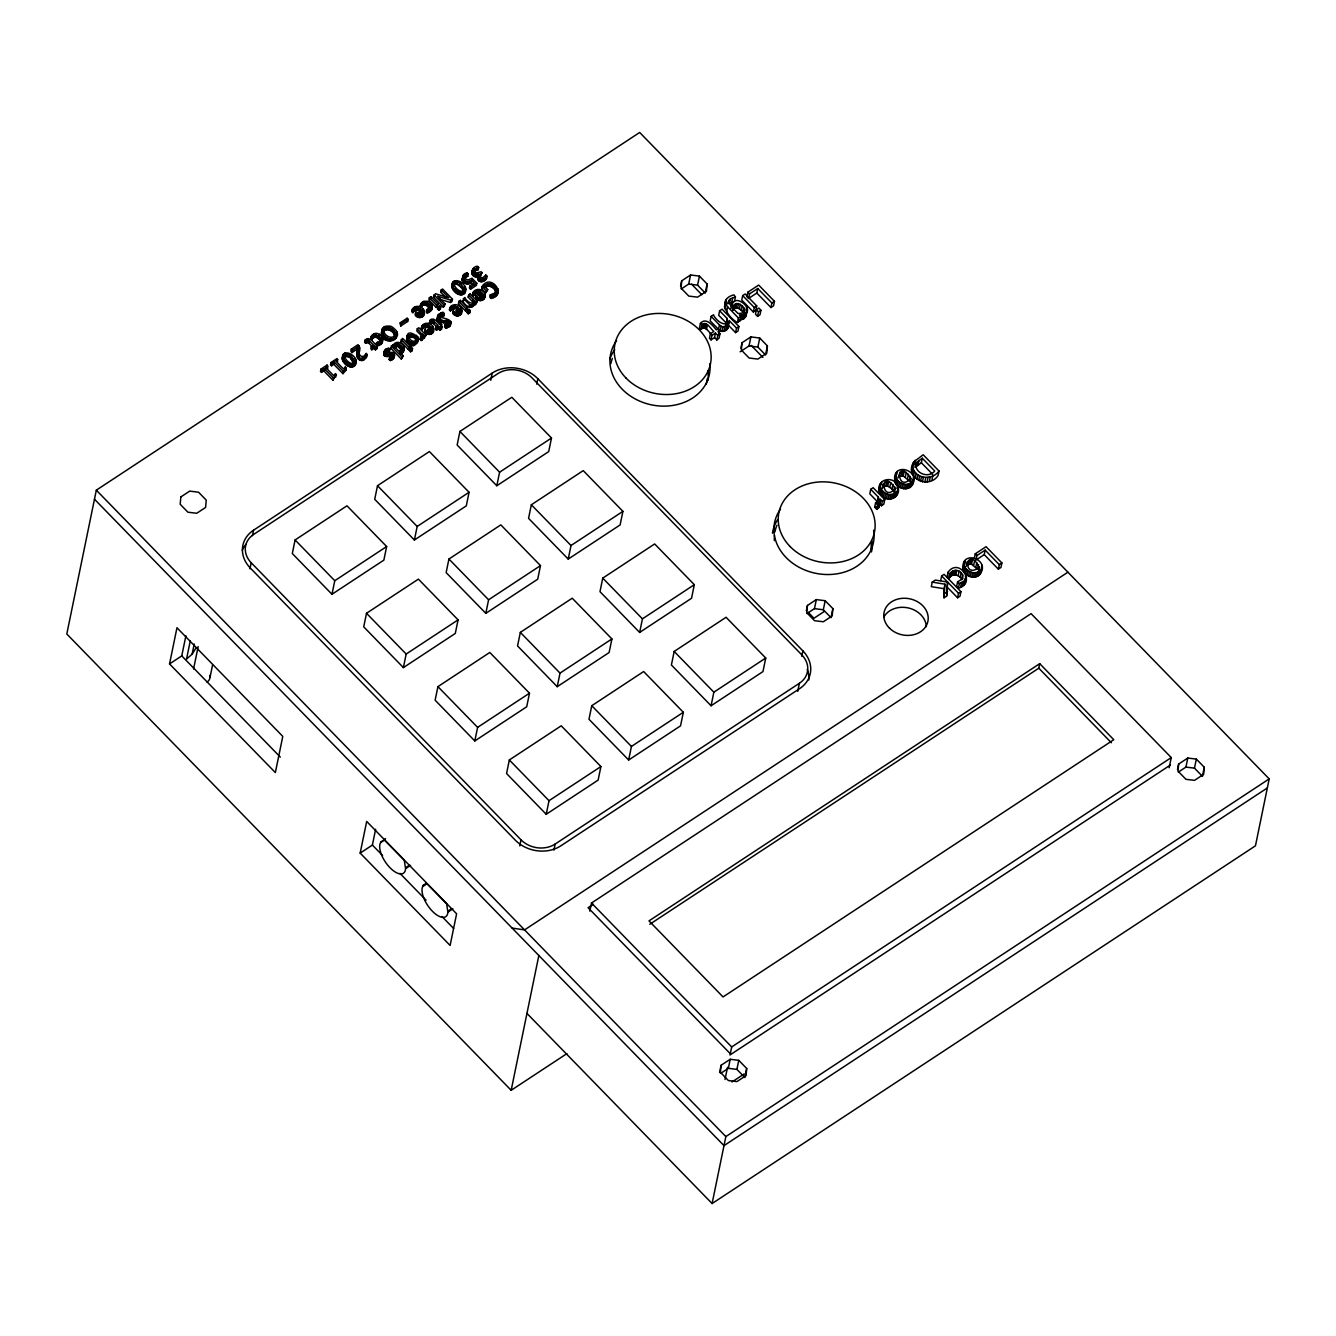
<?xml version="1.0" encoding="UTF-8"?>
<svg xmlns="http://www.w3.org/2000/svg" width="1336" height="1336" viewBox="0 0 1336 1336"><rect width="100%" height="100%" fill="white"/><g stroke="black" fill="none" stroke-linecap="round" stroke-linejoin="round"><path stroke-width="1.5" d="M946.639 596.106L947.608 582.062L935.334 580.075L932.227 582.129L931.309 586.654L944.034 588.708L944.034 597.827L946.639 596.106L947.608 582.062M743.818 313.676C748.26 305.076 731.827 298.512 732.729 310.119M439.293 316.331L438.826 318.603L443.869 315.847L444.337 313.593L440.396 314.879L439.36 317.133C444.253 318.035 458.031 321.024 446.274 326.084L445.806 328.355L449.631 326.401L450.232 322.594M472.36 270.356L474.597 274.147L478.873 274.181L478.405 276.435C470.205 279.575 470.155 266.582 477.47 266.181L478.705 267.45L478.238 269.705L475.098 270.824L474.013 273.546L474.714 269.354L478.705 267.45M416.03 341.682C418.619 337.591 411.338 331.462 408.799 336.388C406.461 339.678 415.93 334 416.064 341.148L416.531 338.893M895.354 488.542C880.775 504.54 879.906 465.312 895.354 488.542L894.736 491.548M910.868 478.321C896.289 494.32 895.421 455.092 910.868 478.321L910.217 482.196M979.171 567.499C967.431 543.201 960.951 580.358 979.171 567.499L978.537 570.505M471.708 280.193C465.83 285.72 457.78 274.748 467.066 272.845L468.235 274.064L464.828 275.884L465.429 278.873L467.984 280.009L471.992 278.222L476.802 283.165L476.334 285.436L470.556 289.227L469.404 288.058L469.871 285.787L474.313 282.865L471.708 280.193L471.241 282.447C467.049 287.023 457.998 279.942 464.427 276.185M394.654 336.806C395.356 331.111 384.534 326.034 383.298 333.215C382.697 321.826 399.414 329.808 394.387 337.574L395.172 333.716M403.539 346.274L403.773 349.665L400.984 351.552L400.516 353.806L403.305 351.936L403.539 346.274C401.936 341.682 393.502 340.313 393.619 346.642L394.871 345.172M408.799 336.388C408.732 339.862 414.561 343.586 416.498 339.428M359.651 347.944L358.883 356.311L359.651 347.944L358.098 344.655L351.301 349.13L350.834 351.385L352.003 352.57L356.946 349.314L357.413 347.043L352.454 350.316L352.003 352.57M733.347 307.096L733.23 308.583L738.056 313.526L741.981 313.225L744.436 310.653M444.337 313.593L442.951 312.156C430.61 316.782 443.268 321.742 449.263 321.609L448.812 323.863C445.322 322.126 431.996 323.095 439.11 315.914M378.188 344.037L376.769 344.554L377.871 345.69C389.377 342.784 377.671 326.819 371.274 336.338L370.824 338.609L371.959 339.778C371.742 329.307 387.156 340.012 377.236 342.3L376.568 346.675M430.209 306.695L426.685 309.752L426.217 312.006L427.32 313.142L431.662 309.735L430.643 303.072L427.854 301.268L423.762 301.251L420.723 303.79L420.255 306.061L421.391 307.213C424.481 299.331 431.411 313.025 430.209 306.695C429.607 301.285 420.94 301.251 421.391 307.213M681.694 280.827L681.059 288.142L688.791 296.091L697.576 297.143L706.46 291.298L707.095 283.983L699.429 276.101L690.578 274.982L681.694 280.827L680.575 286.255M741.998 342.751L741.363 350.082L749.095 358.015L757.896 359.083L766.764 353.222L767.398 345.907L759.733 338.041L750.882 336.906L741.998 342.751L740.879 348.178M721.056 1065.31L720.438 1072.39L728.387 1080.54L736.921 1081.609L746.089 1075.58L746.69 1068.483L738.758 1060.333L730.207 1059.281L721.056 1065.31L719.57 1072.541M807.445 605.442L806.827 612.756L814.543 620.706L823.343 621.758L832.228 615.913L832.862 608.598L825.18 600.716L816.329 599.597L807.445 605.442L806.343 610.869M1178.636 764.075L1178.018 771.156L1185.95 779.305L1194.501 780.374L1203.652 774.346L1204.27 767.248L1196.338 759.098L1187.787 758.046L1178.636 764.075L1177.517 769.503M384.15 351.301L384.384 355.76L391.632 356.378L392.032 358.048L392.45 354.357L386.622 354.441L384.2 352.454L385.77 349.214L388.709 347.978L389.928 349.214L389.461 351.485L385.453 353.556L386.171 350.733L389.928 349.214M496.341 290.179L494.554 293.185L490.245 294.839L489.778 297.11L491.08 298.446C507.713 295.022 490.646 272.778 482.112 286.522L481.645 288.776L485.636 292.885L487.724 289.561L484.5 286.255C488.692 280.276 498.896 286.956 495.79 293.285C496.157 288.142 488.742 283.7 484.751 287.724L485.219 285.47M731.026 308.633C732.145 287.457 761.136 314.444 739.493 315.012L740.829 316.381L738.39 317.985L737.455 322.51C726.884 317.049 717.014 298.947 733.915 294.872L735.451 296.926L734.516 301.452L729.506 303.305L730.425 298.78L735.451 296.926M424.23 311.839C423.579 319.721 407.881 311.856 420.773 309.167L416.581 307.831L413.375 310.42L412.907 312.674L411.872 311.605L412.323 309.351C415.179 304.174 423.712 306.144 424.23 311.839C426.284 319.304 413.392 318.987 415.479 312.641M433.599 328.723C432.947 336.605 417.249 328.739 430.142 326.051L425.95 324.715L422.744 327.303L422.276 329.558L421.241 328.489L421.708 326.234C424.547 321.058 433.081 323.028 433.599 328.723C435.653 336.188 422.76 335.87 424.848 329.524M461.805 310.169C461.154 318.035 445.439 310.186 458.331 307.48L454.14 306.161L450.933 308.733L450.482 310.987L449.43 309.919L449.898 307.664C452.754 302.487 461.271 304.458 461.805 310.169C463.842 317.634 450.967 317.317 453.054 310.954M480.058 291.281L481.494 292.233L476.217 295.707C474.631 303.005 487.44 301.385 484.834 294.037C483.415 288.893 475.783 287.607 473.061 292.417L472.593 294.688L473.629 295.757L476.835 293.168L479.591 293.536L480.058 291.281L475.983 291.498L473.629 295.757M484.4 298.011L484.834 294.037M915.728 464.093C915.243 473.579 928.57 478.655 934.732 471.007L922.274 458.215L916.329 462.807L915.11 467.099M357.413 347.043C354.524 355.459 361.588 368.252 367.316 354.608L366.164 353.422C365.463 356.879 360.186 357.881 359.351 354.057M357.046 355.844L358.031 349.848M424.08 338.442L426.067 335.186L418.803 327.738L417.283 328.739L422.209 334.651L419.871 339.361C422.159 342.751 423.946 336.655 423.178 334.785L424.547 336.188L424.08 338.442L422.71 337.056L423.178 334.785M881.409 505.76L883.831 504.156L884.766 499.631L873.159 487.707L870.738 489.31L878.387 497.176L878.604 498.779L877.852 501.267L875.598 502.687L874.679 507.212L876.65 509.233L878.62 507.764L880.157 498.996L882.345 501.234L881.409 505.76L879.222 503.522L879.288 506.561M354.424 361.488C351.602 368.803 338.492 352.954 348.011 354.324C354.291 355.376 356.595 369.955 351.284 359.434C350.065 353.94 342.15 358.916 344.404 355.359M464.043 289.311C461.588 296.141 448.645 282.464 456.845 281.896C462.289 280.827 466.08 296.124 462.59 289.244C460.82 286.989 456.261 281.696 453.555 285.453M422.744 338.943L422.71 337.056M423.345 335.804L422.326 339.711M880.424 500.616L878.62 507.764M397.126 333.649C391.164 350.399 370.222 323.412 390.997 326.285C411.738 338.993 375.7 349.798 382.463 328.79M474.714 269.354L474.464 271.291L476.217 273.012L481.144 271.742L482.029 272.644L479.624 275.066L480.275 277.07L482.88 277.754L485.836 275.032L486.989 276.218L486.521 278.472C484.751 283.516 475.082 282.13 478.405 276.435M475.432 304.641L477.42 301.385L470.155 293.937L468.635 294.922L473.345 299.748C473.879 306.896 465.88 300.817 464.828 297.444L462.857 300.7C464.945 307.781 475.7 309.902 474.53 300.984L475.9 302.37L475.432 304.641L474.063 303.239M728.755 321.959L728.137 324.965L735.585 332.614L738.006 331.011L738.942 326.502L722.058 309.167L719.636 310.77L727.151 318.486C728.02 329.909 715.211 320.189 713.541 314.778L711.119 316.381L710.184 320.907L719.57 330.359L718.952 333.382M731.877 304.19L731.928 307.23L728.287 301.769M417.734 341.933L417.934 337.073C396.625 320.089 412.657 363.626 417.934 337.073M418.335 338.826C417.099 345.657 405.86 342.367 407.096 336.121M897.091 494.32L898.109 487.039C895.203 475.031 875.865 478.271 879.255 491.397C882.027 503.288 901.683 500.349 898.109 487.039M898.243 488.442L896.523 495.556M895.471 477.169C889.926 489.36 916.045 493.986 912.204 479.925M894.636 479.774C893.233 460.97 921.89 471.124 912.037 485.335M963.79 565.495C958.714 576.567 981.659 582.746 981.042 569.654M962.955 568.101C961.569 549.28 990.21 559.45 980.357 573.662M406.495 339.227L408.449 336.238M879.121 489.995L880.274 484.116M895.788 473.896C894.302 482.546 907.929 488.575 912.956 480.81M964.124 562.222C962.638 570.873 976.265 576.901 981.292 569.136M478.873 274.181C475.549 279.875 485.219 281.261 486.989 276.218M394.087 344.371L394.07 346.308L392.717 344.922L390.73 348.178L401.268 359.017L403.255 355.743L399.147 351.518L400.984 351.552M357.864 351.067L357.096 357.079M497.693 293.536L498.261 288.927M498.378 290.129L496.775 293.336L491.548 296.174L491.08 298.446M911.553 470.005L913.74 461.905L923.193 454.774L939.008 471.024L938.072 475.549C928.553 489.961 903.704 477.637 913.74 461.905M912.855 463.642C910.935 477.854 931.509 482.062 939.008 471.024M526.952 1013.406L712.105 1203.536L1255.456 845.822L1269.2 778.888L639.677 132.464L96.326 490.178L66.8 633.999L511.17 1090.293L566.898 1053.62M169.538 663.925L176.97 627.753L282.781 736.386L275.35 772.575L169.538 663.925L181.763 655.892L185.888 635.786M190.297 640.762L186.539 659.082L192.133 654.172L195.908 648.127M192.133 654.172L194.221 644.002M193.57 668.969L198.162 646.574M210.053 677.269L212.558 665.061M252.421 535.636L253.539 530.208L492.249 373.061A32.532 26.77 11.6 0 1 537.823 378.706L802.852 650.849A32.532 26.77 11.6 0 1 799.596 688.658L560.886 845.805A32.532 26.77 11.6 0 1 515.312 840.16L250.283 568A32.532 26.77 11.6 0 1 253.539 530.208M249.949 568.802L251.201 562.757A24.399 20.073 11.6 0 1 253.64 534.417L497.844 373.646A24.399 20.073 11.6 0 1 532.029 377.888L801.834 654.924A24.399 20.073 11.6 0 1 799.379 683.28L797.726 691.33M323.796 370.857L332.948 380.242L333.416 377.988L324.264 368.586L323.796 370.857L321.525 372.36L320.523 371.341L320.991 369.087L327.086 365.062L327.604 368.352L327.086 365.062M321.525 372.36L320.991 369.087M325.333 369.855L325.8 367.584L328.071 366.081M337.591 361.772L337.073 358.499L330.977 362.507L330.51 364.761L331.495 365.78L333.783 364.277L334.25 362.023L343.385 371.408L342.934 373.662L333.783 364.277M295.089 539.961L292.3 553.538L331.979 594.269L383.866 560.118L386.655 546.541L346.976 505.81L295.089 539.961L334.768 580.709L331.979 594.269M331.495 365.78L331.963 363.526L334.25 362.023M332.948 380.242L336.388 374.631L335.386 373.596L333.599 375.6L325.8 367.584M342.25 359.017C341.582 346.057 360.453 356.428 355.359 364.878C351.001 370.656 341.097 363.025 342.467 357.079M343.435 354.04L342.985 356.294L344.22 353.372M342.534 360.135L342.934 354.825M343.085 361.271L343.001 357.864M344.237 357.096L345.156 352.904M343.987 358.933L344.454 356.679M344.738 356.662L345.206 354.391M343.886 362.44L343.536 359M345.356 356.361L345.824 354.09M346.024 356.244L346.492 353.99M344.938 363.642L345.406 361.388L344.337 360.186M346.759 356.328L347.226 354.057M345.907 370.322L345.356 367.016L345.907 370.322L342.934 373.662M347.544 356.578L348.011 354.324M346.107 364.728L346.575 362.474L345.406 361.388M347.31 365.613L347.777 363.359L346.575 362.474M349.297 357.63L349.765 355.376M348.529 366.298L348.997 364.027L347.777 363.359M349.781 366.765L350.249 364.494L348.997 364.027M351.284 359.434L351.752 357.163M351.001 367.016L351.468 364.745L354.558 364.06L356.061 361.722M352.971 361.421L353.439 359.15M352.119 367.016L352.587 364.761M353.155 366.782L353.623 364.528M353.84 363.058L354.307 360.787M355.209 358.449L355.359 364.878M354.09 366.314L354.558 364.06M357.564 352.119L357.797 347.844M355.276 361.839L355.743 359.584M357.53 351.034L357.998 348.779M354.858 365.663L355.326 363.409M355.576 362.958L356.027 360.687M359.25 345.84L359.184 350.199M359.05 349.08L359.518 346.826M357.464 358.081L357.564 354.825M358.833 354.14L359.501 350.616M358.749 355.292L359.217 353.038M358.182 359.017L357.931 355.81M358.833 359.584L358.649 356.762M359.551 360.002L359.3 357.33M360.319 360.286L360.002 357.747M373.011 347.343L368.268 342.634L365.496 343.269L365.062 340.079C368.502 335.854 372.827 341.515 374.998 344.087L376.034 343.402L377.036 344.421L375.984 345.106L377.303 346.458L376.835 348.713L375.433 349.848L373.996 348.362L374.464 346.107L376.835 348.713M361.137 360.419L361.605 358.165L364.928 357.23L367.316 354.608M361.989 360.403L362.457 358.148M365.496 343.269L365.964 340.997L368.736 340.379L373.479 345.089L371.291 346.525L370.824 348.796L371.809 349.815L373.996 348.362M366.147 342.701L366.615 340.429M362.841 360.252L363.292 357.998M366.849 342.383L367.316 340.112M363.659 359.952L364.127 357.681M367.567 342.367L368.035 340.096M364.461 359.484L365.246 355.025M368.268 342.634L368.736 340.379M363.693 358.332L366.164 353.422M365.813 358.349L366.281 356.077M368.986 343.218L369.454 340.964M372.36 335.136L370.824 338.609M372.978 336.538L373.445 334.267M371.959 339.778L373.161 336.438M372.694 338.709L374.097 335.62M371.809 349.815L372.276 347.544L374.464 346.107M373.629 337.891L374.698 335.303M374.247 337.574L375.349 335.119M374.882 337.39L376.034 335.069M380.76 339.244L380.309 341.515L378.99 338.96L376.284 337.407L376.752 335.152M377.704 337.958L378.171 335.687M375.433 349.848L377.303 346.458M378.94 336.505L379.407 334.25M378.99 338.96L379.457 336.705M377.871 345.69L378.339 343.435L381.628 341.548L382.864 339.177M381.344 333.265L381.979 329.842M379.19 345.106L379.658 342.851M379.942 340.246L380.409 337.991M379.691 343.101L380.159 340.847M381.461 334.468L381.929 332.213M381.896 335.687L382.363 333.416M380.292 344.488L380.76 342.233M381.962 336.522L382.213 342.283M383.883 329.224L384.351 326.953M381.161 343.82L381.628 341.548M382.029 339.678L382.497 337.423M382.647 336.906L383.098 334.635M381.812 343.085L382.28 340.814M382.33 340.563L382.797 338.309M384.15 330.927L384.618 328.656M384.902 330.309L385.369 328.055M383.683 338.125L384.15 335.87M385.77 329.858L386.221 327.604M384.885 339.21L385.352 336.956M386.672 329.608L387.139 327.353M387.624 329.575L388.091 327.303M386.171 340.062L386.622 337.791M383.733 354.725L384.684 350.182M388.626 329.725L389.093 327.47M383.983 355.242L384.451 352.988M384.384 355.76L384.851 353.489M387.507 340.663L387.958 338.409M389.661 330.075L390.112 327.821M385.77 349.214L383.683 353.572M385.202 356.378L385.67 354.123M386.555 350.817L387.022 348.562M390.663 330.61L391.131 328.339M386.221 352.52L386.688 350.266M388.91 341.031L389.361 338.776M386.154 356.712L386.622 354.441M391.648 331.328L392.116 329.057M387.59 351.902L388.058 349.648M390.312 341.148L390.78 338.876M387.356 356.745L387.807 354.491M392.634 332.23L393.085 329.975M391.665 340.997L392.116 338.743M393.485 333.215L393.953 330.944M388.876 356.528L389.344 354.274M394.12 334.167L394.588 331.896M386.171 350.733C385.453 355.459 393.368 349.765 394.437 354.274C395.489 356.962 391.465 362.557 389.093 359.534L389.561 357.263L392.767 354.842M389.878 356.328L390.346 354.073M392.951 340.596L393.419 338.325M394.521 335.085L394.988 332.831M392.717 344.922L390.73 348.178M394.187 339.928L394.654 337.657M390.195 360.653L390.947 356.762M391.164 356.244L391.632 353.99M390.563 360.503L391.031 358.232L394.504 355.309M391.632 356.378L392.099 354.123M396.558 331.244L396.024 338.125M394.103 345.84L394.554 343.586M395.256 339.077L395.723 336.806M391.982 356.629L392.45 354.357M396.525 334.718L396.992 332.447M392.316 357.58L392.784 355.309M395.222 345.439L394.905 347.16L398.245 350.583C404.708 351.836 401.802 343.536 397.193 343.903L395.623 344.788L394.755 347.694L397.811 346.258L401.819 350.483M392.467 359.534L392.934 357.263M395.155 347.059L395.623 344.788M400.266 322.727L400.783 326.001L407.63 321.492L408.098 319.237L407.113 318.219L400.266 322.727L400.783 326.001M395.706 346.558L396.174 344.304M393.536 358.599L394.437 354.274M396.725 346.174L397.193 343.903M397.811 346.258L398.278 344.003M398.963 346.842L399.431 344.571M400.666 341.632L402.654 338.375L409.901 345.824L409.434 348.078L407.914 349.08L400.666 341.632L402.186 340.63M400.199 347.894L400.666 345.64M399.631 353.873L400.099 351.618M407.113 318.219L407.63 321.492M401.334 349.281L401.802 347.026M401.835 351.017L402.286 348.228M401.351 353.572L401.819 351.318M402.136 353.172L402.604 350.9M401.268 359.017L403.255 355.743M402.821 352.587L403.288 350.333M403.455 349.431L403.906 347.176M403.305 351.936L404.073 348.078M403.572 351.184L404.04 348.913M406.578 340.112L407.48 335.353M413.442 308.098L411.872 311.605M406.879 340.997L407.346 338.743M407.614 336.889L408.081 334.635M377.504 485.703L374.715 499.28L414.394 540.011L466.297 505.86L469.07 492.283L429.407 451.535L377.504 485.703L417.183 526.451L414.394 540.011M407.43 341.899L407.897 339.645M414.544 307.213L414.076 309.468L415.028 308.967M412.907 312.674L414.31 309.234M408.298 339.177L408.983 335.887M408.198 342.818L408.666 340.546M409.4 337.273L409.868 335.002M413.843 311.505L415.262 308.432M407.914 349.08L409.901 345.824M409.1 343.619L409.551 341.348M410.603 336.772L411.07 334.518M414.795 310.687L416.581 307.831M415.429 315.313L415.88 313.058M411.221 336.739L411.688 334.468M416.114 310.102L417.249 307.731M410.035 344.237L410.486 341.966M411.872 336.839L412.323 334.568M409.233 350.433L411.221 347.176L412.54 348.529L412.072 350.784L410.553 351.786L409.233 350.433L411.221 347.176M416.281 316.114L416.748 313.86M416.782 309.985L417.934 307.764M411.004 344.671L411.471 342.417M417.149 316.749L417.984 312.657L421.692 310.219L422.143 314.428L421.692 310.219M413.175 337.44L413.642 335.186M419.32 308.199L418.869 310.47L417.467 310.019M410.553 351.786L412.54 348.529M412.039 344.938L412.49 342.667M418.034 317.216L418.485 314.945M413.058 345.005L413.525 342.751M414.561 338.609L415.012 336.338M418.903 317.5L419.37 315.246M421.809 302.587L420.255 306.061M420.306 311.422L420.773 309.167M414.06 344.888L414.527 342.617M417.283 328.739L416.832 330.994L421.608 335.904L421.625 337.774L419.871 339.361M419.771 317.617L420.239 315.363M422.143 306.144L422.877 301.719M415.63 339.962L416.632 335.286M415.028 344.571L415.496 342.3M420.606 317.567L421.074 315.313M423.078 305.343L423.545 303.072M421.909 313.526L422.376 311.255M423.679 305.026L424.147 302.754M415.964 344.053L416.431 341.799M421.408 317.333L421.875 315.062M423.278 309.234L423.378 315.68M424.33 304.825L424.798 302.571M416.782 343.419L417.249 341.148M422.193 316.916L422.66 314.661M423.328 312.357L423.796 310.102M417.366 342.717L418.251 337.958M422.894 316.348L423.362 314.094M425.015 304.775L425.483 302.52M423.646 313.225L424.113 310.971M425.733 304.858L426.201 302.604M421.241 328.489L422.811 324.982M427.153 305.393L427.603 303.138M420.673 339.027L421.141 336.755M421.608 335.904L422.076 333.649M422.276 329.558L423.679 326.118M429.357 297.744L428.906 299.999L436.154 307.447L438.141 304.19L430.877 296.742L429.357 297.744L436.621 305.192L436.154 307.447M421.274 338.476L422.209 334.651M421.107 340.63L422.794 337.44M421.625 340.346L422.076 338.075M423.228 328.389L424.631 325.316M428.438 306.412L428.889 304.157M427.32 313.142L427.787 310.887L432.129 307.48L431.411 303.973M430.426 298.997L430.877 296.742M366.498 613.291L363.726 626.868L403.389 667.599L455.292 633.448L458.081 619.871L418.402 579.139L366.498 613.291L406.177 654.039L403.389 667.599M424.163 327.57L425.95 324.715M429.39 307.697L429.858 305.443M428.639 312.557L429.106 310.303M424.798 332.196L425.249 329.942M425.483 326.986L426.618 324.615M429.741 311.939L430.209 309.685M425.65 332.998L426.117 330.743M426.151 326.869L427.303 324.648M430.61 311.255L431.077 309M431.478 307.13L431.945 304.875M452.47 299.18L450.883 300.233L437.507 296.158L445.139 304.007L443.301 307.18L433.415 297.026L435.452 293.72L448.846 297.778L441.197 289.945L442.583 289.027L452.47 299.18L452.019 301.435L450.432 302.487L438.959 299.014M426.518 333.633L426.986 331.378M431.261 310.52L431.712 308.265M431.779 308.015L432.246 305.76M429.674 328.305L428.238 327.353L428.706 325.082M431.662 309.735L432.296 306.629M437.724 327.788L432.998 323.078L430.225 323.713L429.775 320.523C433.231 316.298 437.557 321.959 439.711 324.531L440.763 323.846L441.748 324.865L441.281 327.12M427.403 334.1L427.871 331.829M430.827 319.538L429.307 322.778M428.271 334.384L428.739 332.13M430.225 323.713L430.693 321.442L433.465 320.824L438.191 325.533L436.004 326.969L435.536 329.24L436.521 330.259L438.709 328.806L439.177 326.552L440.63 328.038L440.162 330.293L438.709 328.806M430.86 323.145L431.328 320.874M429.14 334.501L429.607 332.246M431.578 322.828L432.046 320.556M428.138 330.994L430.593 329.357L431.06 327.103L431.779 329.825L429.324 330.81L427.37 329.541L431.06 327.103M429.975 334.451L430.442 332.18M432.28 322.811L432.747 320.54M431.745 328.138L431.277 330.409L430.593 329.357M430.793 334.217L431.244 331.946M432.998 323.078L433.465 320.824M432.647 326.118L432.764 332.564M431.561 333.8L432.029 331.545M432.714 329.24L433.165 326.986M433.699 323.663L434.167 321.408M432.263 333.232L432.73 330.977M433.031 330.109L433.482 327.854M437.473 308.8L439.444 305.543L440.763 306.896L440.295 309.15L438.792 310.152L437.473 308.8L438.993 307.798L440.295 309.15M445.823 297.427L440.746 292.2L441.197 289.945M436.922 319.387L437.69 315.63M438.792 310.152L440.763 306.896M437.072 320.106L437.523 317.851M437.674 317.183L438.141 314.929M437.406 320.807L437.874 318.536M438.291 316.532L438.759 314.261M437.957 321.475L438.425 319.221M436.521 330.259L436.989 327.988L439.177 326.552M439.177 317.818L439.644 315.563M438.943 322.243L439.41 319.989M439.928 317.133L440.396 314.879M440.529 315.162L440.997 312.908M440.095 322.694L440.563 320.423M441.531 316.415L441.999 314.144M443.301 307.18L445.139 304.007M441.565 322.844L442.032 320.59M440.162 330.293L441.548 329.157L442.016 326.902L440.696 325.55L441.748 324.865M443.535 322.744L444.003 320.49M451.835 285.82C452.687 274.214 469.838 284.819 464.978 292.718C460.619 298.479 450.716 290.864 452.086 284.919M451.852 286.856L452.537 282.664M444.754 322.611L445.222 320.356M453.054 281.863L452.587 284.134L453.839 281.211M452.152 287.958L452.32 284.601M449.263 321.609L448.295 323.629L444.988 324.765L444.521 327.036L445.806 328.355M452.687 289.11L452.62 285.704M453.488 286.071L454.023 283.199M446.14 322.527L446.608 320.273M450.432 302.487L450.883 300.233M453.605 286.772L454.774 280.744M454.357 284.484L454.825 282.23M453.505 290.279L453.155 286.839M447.126 322.594L447.593 320.323M454.975 284.201L455.426 281.929M449.43 309.919L451.017 306.428M455.643 284.084L456.11 281.829M447.844 322.811L448.295 320.54M454.557 291.482L455.025 289.211L453.956 288.008M447.527 327.704L447.994 325.45M448.412 323.228L448.863 320.957M456.378 284.151L456.845 281.896M450.482 310.987L451.885 307.564M457.162 284.418L457.63 282.146M451.418 309.818L452.82 306.746M455.726 292.567L456.194 290.313L455.025 289.211M448.98 326.902L449.43 324.648M449.631 326.401L450.098 324.13M450.132 325.834L450.599 323.579M452.37 309.017L454.14 306.161M450.482 325.216L451.15 321.609M452.987 313.643L453.455 311.371M456.929 293.452L457.396 291.181L456.194 290.313M453.672 308.416L454.808 306.044M458.916 285.47L459.384 283.215M453.856 314.444L454.324 312.173M454.357 308.315L455.493 306.078M458.148 294.12L458.615 291.866L457.396 291.181M460.152 284.234L460.619 281.963M454.724 315.079L455.192 312.808M462.106 279.859L462.857 276.034M458.331 307.48L457.864 309.735L456.428 308.783L456.895 306.529M459.4 294.605L459.868 292.334L458.615 291.866M460.903 287.273L461.371 285.002M462.273 280.627L462.74 278.372M462.874 277.571L463.325 275.299M455.593 315.53L456.06 313.275M462.673 281.395L463.141 279.124M463.542 276.853L464.01 274.598M458.849 301.385L458.382 303.639L465.629 311.088L467.617 307.831L460.369 300.383L458.849 301.385L466.097 308.833L465.629 311.088M456.478 315.83L456.945 313.559M460.619 294.855L461.07 292.584L464.176 291.899L465.68 289.561M463.275 282.13L463.742 279.875M464.828 275.884L464.36 278.139L467.767 276.318L468.235 274.064M464.227 280.109L464.694 277.855M457.346 315.947L457.814 313.676M459.901 302.637L460.369 300.383M462.59 289.244L463.058 286.989M464.093 282.831L464.561 280.577M465.229 277.337L465.68 275.066M461.738 294.855L462.206 292.601M456.327 312.424L458.782 310.804L459.25 308.532L460.185 310.486L458.983 315.647M458.181 315.88L458.649 313.626M467.066 272.845L466.598 275.116L467.767 276.318M462.774 294.621L463.241 292.367M463.458 290.897L463.926 288.626M464.978 283.349L465.429 281.094M466.381 276.736L466.832 274.481M459.517 313.526L459.935 309.585M464.828 286.288L464.978 292.718M460.386 309.818L460.853 307.564M463.709 294.154L464.176 291.899M465.913 283.683L466.381 281.412M459.751 315.246L460.219 312.975M464.895 289.678L465.362 287.424M464.477 293.502L464.945 291.231M460.452 314.661L460.92 312.407M465.178 290.78L465.646 288.526M466.932 283.816L467.4 281.545M468.001 283.766L468.468 281.495M469.07 283.516L469.537 281.261M471.858 273.362L472.593 269.605M470.155 283.082L470.623 280.827M472.042 274.114L472.51 271.843M471.892 272.611L473.027 268.903M472.56 271.175L473.662 268.235M472.426 274.849L472.894 272.577M473.412 300.867L472.794 304.074L472.877 302.019L468.185 297.193L468.635 294.922M473.027 275.567L473.495 273.296M473.879 272.561L474.347 270.289M470.556 289.227L471.024 286.973L476.802 283.165M470.155 293.937L468.185 297.193M475.098 270.824L475.566 268.569M474.13 276.418L474.597 274.147M466.949 312.44L468.936 309.184L470.255 310.536L469.788 312.791L468.268 313.793L466.949 312.44L468.468 311.438L469.788 312.791M476.351 270.239L476.818 267.985M469.136 306.879L469.587 304.608L463.308 298.429M475.399 276.836L475.866 274.581M468.268 313.793L470.255 310.536M470.322 307.263L470.773 305.009L473.846 303.84L474.53 300.984M476.818 276.853L477.286 274.581M471.525 307.23L471.992 304.975M472.877 302.019L473.345 299.748M477.603 278.623L478.255 275.299M360.169 853.103L366.682 821.44L456.611 913.791L450.115 945.454L360.169 853.103L372.393 845.07L375.633 829.238M474.581 294.571L475.031 292.317M477.837 279.625L478.305 277.37M472.643 306.746L473.111 304.474M475.516 293.77L475.983 291.498M478.505 280.56L478.973 278.289M479.624 275.066L479.156 277.32L482.029 272.644M473.395 306.094L473.846 303.84M473.879 305.293L474.564 302.086M479.791 276.301L480.242 274.047M479.09 281.078L479.557 278.806M476.835 293.168L477.303 290.914M476.15 298.396L476.217 295.707M479.724 281.445L480.192 279.174M481.043 275.266L481.511 273.012M477.503 293.068L477.971 290.814M478.188 293.102L478.655 290.83M480.392 281.662L480.86 279.408M477.002 299.197L476.601 296.141M481.094 281.746L481.561 279.474M477.87 299.832L477.47 296.943M481.845 281.679L482.313 279.408M478.756 300.283L478.338 297.561M482.613 281.462L483.081 279.207M479.624 300.583L479.223 298.028M484.3 280.61L484.768 278.339M480.492 300.7L480.96 298.446L484.868 295.757M481.645 288.776L483.665 284.835M485.836 275.032L485.369 277.287L486.521 278.472M481.945 295.557L482.413 293.302L482.88 297.51L481.945 295.557L479.49 297.176M485.486 279.658L485.953 277.387M481.327 300.65L481.795 298.379M482.63 296.592L483.098 294.337M482.146 300.4L482.597 298.145M482.914 299.999L483.381 297.728M485.536 287.106L486.003 284.852M483.615 299.431L484.083 297.16M484.116 298.763L484.951 294.922M486.538 286.572L487.005 284.301M485.636 292.885L487.724 289.561M487.556 286.238L488.024 283.983M488.609 286.121L489.076 283.85M459.918 431.445L457.146 445.022L496.808 485.753L548.712 451.601L551.501 438.024L511.822 397.276L459.918 431.445L499.597 472.192L496.808 485.753M489.694 286.205L490.162 283.95M490.763 286.505L491.23 284.251M491.815 287.006L492.283 284.752M492.834 287.708L493.301 285.453M493.836 288.609L494.287 286.355M494.704 289.611L495.155 287.357M493.251 297.561L493.719 295.306M495.322 290.58L495.79 288.325M495.723 291.515L496.19 289.261M495.138 296.509L495.606 294.254M496.324 295.607L496.775 293.336M497.159 294.605L497.627 292.35M448.929 559.033L446.14 572.61L485.82 613.341L537.707 579.189L540.495 565.612L500.816 524.881L448.929 559.033L488.592 599.78L485.82 613.341M490.763 380.292L492.249 373.061M437.924 686.637L435.135 700.198L474.814 740.946L526.701 706.777L529.49 693.2L489.811 652.469L437.924 686.637L477.603 727.369L474.814 740.946M536.705 384.133L537.823 378.706M531.344 504.774L528.555 518.351L568.234 559.083L620.121 524.931L622.91 511.354L583.231 470.623L531.344 504.774L571.023 545.522L568.234 559.083M520.339 632.379L517.55 645.939L557.229 686.687L609.116 652.519L611.905 638.942L572.225 598.211L520.339 632.379L560.018 673.11L557.229 686.687M509.333 759.967L506.561 773.527L546.224 814.275L598.127 780.107L600.916 766.547L561.237 725.799L509.333 759.967L549.012 800.698L546.224 814.275M519.754 845.838L520.99 839.81L251.201 562.757M602.753 578.121L599.981 591.681L639.643 632.429L691.547 598.261L694.319 584.684L654.657 543.952L602.753 578.121L642.432 618.852L639.643 632.429M553.939 850.08L555.175 844.035L799.379 683.28M511.17 1090.293L538.842 955.507M591.764 705.709L588.976 719.269L628.655 760.017L680.542 725.849L683.331 712.288L643.651 671.54L591.764 705.709L631.427 746.44L628.655 760.017M681.31 288.91L688.708 284.034L690.578 274.982M707.095 283.983L705.241 293.035L697.576 285.152L699.429 276.101M718 328.739L716.313 329.842C712.856 325.717 705.942 316.665 700.415 323.412L699.496 327.938L700.949 329.424C704.957 325.015 709.065 332.397 711.67 334.651M700.949 329.424L701.868 324.915C706.56 320.156 710.719 329.291 713.892 331.445L710.385 333.749L709.449 338.275L711.036 339.895L714.543 337.591L715.461 333.065L717.783 335.436L716.847 339.962L714.543 337.591M701.985 328.522L702.903 323.997M703.12 328.005L704.039 323.496M704.256 327.988L705.174 323.462M705.391 328.439L706.31 323.913M706.527 329.357L707.445 324.832M589.827 911.152L591.497 903.019L1031.075 613.641L1171.255 757.579L1169.167 767.766M711.036 339.895L711.971 335.369L715.461 333.065M719.636 310.77L718.701 315.296L726.216 323.011L726.333 324.798M711.119 316.381L719.453 324.932L718.517 329.458C721.908 333.749 729.456 330.376 728.137 324.965M724.58 307.948L726.25 299.481M720.238 330.777L721.156 326.251L719.453 324.932M719.57 330.359L717.9 331.462L720.004 333.633L719.069 338.158L716.847 339.962M725.298 309.484L725.582 300.7M722.125 331.411L723.06 326.886L727.97 325.015L729.055 320.44L736.503 328.088L735.585 332.614M727.836 303.99L730.425 298.78M726.717 311.355L727.652 306.829L726.233 304.959M728.254 303.222L728.871 300.199M724.062 331.361L724.98 326.836M725.799 325.984L727.151 318.486M726.634 323.295L727.252 320.273M725.865 330.576L726.784 326.051M731.777 302.17L732.712 297.644M727.051 329.541L727.97 325.015M732.011 305.944L732.629 302.921M727.819 328.255L729.105 322.21M733.731 305.844L732.796 310.369C735.117 305.643 741.146 308.783 742.849 312.424L743.785 307.898M733.447 309.334L734.382 304.808M734.366 308.532L735.301 304.007M735.952 307.881L736.887 303.356M737.639 307.981L738.574 303.456M739.409 308.816L740.344 304.291M742.682 295.59L741.764 300.116L753.37 312.039L755.792 310.436L756.727 305.911L745.121 293.987L742.682 295.59L754.289 307.514L753.37 312.039M741.28 310.403L742.215 305.877M737.455 322.51L739.894 320.89L741.046 315.162M740.111 319.688L741.53 319.588L742.465 315.062M674.179 651.45L671.39 665.011L711.069 705.759L762.956 671.59L765.745 658.03L726.066 617.282L674.179 651.45L713.858 692.182L711.069 705.759M743.835 312.808L744.453 309.785M770.955 307.547L773.544 305.844L774.479 301.318L758.664 285.069L747.859 292.183L746.924 296.709L748.611 298.429L756.811 293.035L757.746 288.509L771.891 303.021L770.955 307.547L756.811 293.035M741.53 319.588L742.833 319.237L743.768 314.711M742.833 319.237L744.018 318.619L744.937 314.094M746.139 309.885L746.757 306.863M748.611 298.429L749.529 293.92L757.746 288.509M744.018 318.619L746.056 313.192M747.275 308.249L745.137 317.701M745.922 316.665L747.459 309.635M756.393 309.668L755.475 314.194L757.579 316.348L760 314.762L760.935 310.236L758.831 308.065L756.393 309.668L758.497 311.839L757.579 316.348M740.144 351.802L749.028 345.957L750.882 336.906M767.398 345.907L765.545 354.959L757.879 347.076L759.733 338.041M801.75 656.277L802.852 650.849M807.078 613.508L814.476 608.631L816.329 599.597M725.014 1079.521L727.519 1067.314M730.024 1055.106L731.694 1046.956L1171.255 757.579M720.722 1073.359L728.354 1068.332L730.207 1059.281M832.862 608.598L831.009 617.633L823.327 609.767L825.18 600.716M746.69 1068.483L744.837 1077.534L736.904 1069.384L738.758 1060.333M712.105 1203.536L725.849 1136.585L1269.2 778.888M870.738 489.31L869.803 493.836L877.451 501.701L877.668 503.305L878.604 498.779M879.255 491.397L880.875 482.864M877.451 501.701L878.387 497.176M881.843 481.728L879.355 488.642M879.756 492.834L880.04 485.469M876.65 509.233L877.568 504.707L879.539 503.255M877.468 508.782L878.403 504.256M880.624 494.27L881.543 489.744L880.674 488.308M882.378 487.54L882.996 484.517M882.328 488.408L883.313 483.732M881.86 495.723L882.779 491.197L881.543 489.744M882.378 488.241L884.716 482.329M883.28 496.992L884.215 492.483L882.779 491.197M883.781 486.855L885.701 486.053L886.636 481.528M885.701 486.053L886.703 485.987L887.622 481.461M884.783 497.994L885.701 493.468L884.215 492.483M894.435 493.067L892.014 488.993L887.722 486.154L888.64 481.628M886.352 498.695L887.271 494.17L885.701 493.468M889.826 487.122L890.745 482.597M887.989 499.113L888.908 494.587L893.717 494.003L897.441 491.03M889.642 499.23L890.561 494.704M892.014 488.993L892.949 484.467M894.769 481.194L896.389 472.66M891.229 499.029L892.164 494.504M896.74 474.514L897.358 471.508M895.27 482.613L896.189 478.088M893.751 491.164L894.669 486.638M892.782 498.528L893.717 494.003M896.139 484.05L897.057 479.524M894.285 497.71L895.203 493.184M897.375 485.502L898.293 480.977M897.892 478.037L900.23 472.109M895.571 496.691L896.506 492.166M896.99 488.625L897.625 485.619M898.794 486.788L899.729 482.263M899.295 476.635L901.215 475.833L902.151 471.324M901.215 475.833L902.217 475.783L903.136 471.257M900.297 487.774L901.215 483.248M910.183 476.418L909.265 480.943L903.236 475.933L904.155 471.408M901.867 488.475L902.785 483.966M905.34 476.919L906.276 472.393M903.503 488.892L904.422 484.367M905.157 489.009L906.075 484.484M907.545 478.772L908.463 474.247M906.743 488.809L907.678 484.3M908.296 488.308L909.231 483.782M911.686 471.925L912.622 467.4M912.354 473.879L913.29 469.353M914.225 464.811L915.16 460.302M909.799 487.49L910.735 482.981M911.085 486.471L912.02 481.945M912.705 481.344L913.624 476.818M913.54 475.866L914.475 471.341M916.329 462.807L915.41 467.333L921.339 462.724L922.274 458.215M912.605 484.1L913.757 478.221M916.479 466.114L917.414 461.588M915.26 477.87L916.179 473.345M918.032 464.911L918.951 460.386M916.93 479.373L917.849 474.848M918.684 480.559L919.602 476.034M920.504 481.428L921.439 476.902M922.424 481.979L923.36 477.453M924.829 482.196L925.764 477.67M927.1 481.895L928.019 477.37M929.422 481.027L930.357 476.501M932.01 479.54L932.929 475.015M940.711 580.459L941.646 575.933L944.068 574.33L960.951 591.664L960.016 596.19L957.595 597.776L946.69 586.587M944.034 588.708L944.953 584.183L932.227 582.129M962.672 574.931L962.838 578.739L957.578 581.828L956.659 586.354L958.413 588.157C976.967 583.498 958.914 556.778 948.059 572.292L947.14 576.818L948.944 578.688C951.382 572.86 959.432 574.313 961.736 579.457L962.672 574.931C959.382 567.182 947.808 570.138 948.944 578.688M944.034 597.827L944.953 584.183M950.13 576.968L951.065 572.459M951.649 575.666L952.568 571.157M952.618 575.165L953.537 570.639M953.637 574.864L954.572 570.338M954.739 574.781L955.657 570.255M955.891 574.914L956.81 570.389M958.146 575.783L959.081 571.257M960.2 577.403L961.135 572.877M958.413 588.157L959.348 583.632L964.625 580.626L966.579 576.835M964.108 563.992L964.726 560.97M963.089 569.503L964.024 564.978M957.595 597.776L958.513 593.267L960.951 591.664M963.59 570.923L964.525 566.397M964.759 564.343L965.377 561.337M960.551 587.239L961.469 582.713M964.458 572.359L965.394 567.85M966.529 564.844L967.147 561.821M962.287 586.237L963.223 581.711M965.711 573.812L966.629 569.303M966.229 566.347L968.567 560.419M963.69 585.151L964.625 580.626M965.394 577.035L966.012 574.012M964.726 583.982L966.479 575.432M967.13 575.098L968.066 570.572M967.631 564.944L969.552 564.159L970.487 559.634M969.552 564.159L970.554 564.093L971.472 559.567M968.633 576.1L969.552 571.574M978.52 564.727L977.585 569.253L971.573 564.243L972.491 559.734M970.187 576.801L971.122 572.276M974.328 558.314L975.263 553.805L986.068 546.691L1001.883 562.924L1000.948 567.449L998.359 569.153L984.231 554.64L985.15 550.115L999.295 564.627L998.359 569.153M973.677 565.228L974.595 560.702M971.84 577.219L972.758 572.693M985.15 550.115L976.933 555.525L976.015 560.051L984.231 554.64M973.476 577.319L974.412 572.81M975.865 567.082L976.8 562.573M975.08 577.135L976.015 572.61M976.633 576.634L977.568 572.109M978.587 569.654L979.205 566.648M978.136 575.816L979.054 571.29M979.422 574.781L980.357 570.272M981.342 568.151L981.96 565.128M980.941 572.409L982.094 566.548M649.797 924.262L1038.79 668.184L1039.709 663.658L1113.773 739.71L723.043 996.94L648.995 920.888L1039.709 663.658M1178.302 772.108L1185.934 767.098L1187.787 758.046M1204.27 767.248L1202.417 776.299L1194.484 768.15L1196.338 759.098M965.377 582.713L965.093 578.538M724.396 306.478L726.4 302.838M385.57 838.607L380.309 843.15A19.305 8.684 56 0 0 390.162 867.899A19.305 8.684 56 0 0 405.576 868.717L410.586 865.344M405.576 868.717L404.24 860.117L384.367 840.01L380.576 841.997M452.904 908.797L447.894 912.171A19.305 8.684 56 0 1 432.497 911.352A19.305 8.684 56 0 1 422.627 886.603L426.234 883.196M447.894 912.171L446.558 903.57L426.685 883.463L422.894 885.451M422.61 312.173L420.873 313.96L417.984 312.657M460.185 310.486L458.432 312.273L455.559 310.971L459.25 308.532M483.331 295.239L481.595 297.026L478.722 295.724L482.413 293.302M395.122 334.551C392.5 340.93 382.246 334.868 384.083 329.357M460.953 314.01L460.903 310.687M381.996 331.044L382.781 330.092M333.416 377.988L336.388 374.631M345.356 367.016L343.569 369.02L335.77 361.021L338.058 359.518M343.385 371.408L346.375 368.051M472.593 294.688L473.712 293.436M364.594 342.333L365.646 341.365M422.36 327.253L423.445 326.351M450.549 308.683L451.651 307.798M440.63 328.038L442.016 326.902M717.783 335.436L720.004 333.633M483.198 287.106L484.751 285.871M405.843 867.565L409.183 865.31M422.627 886.603L425.967 884.348M448.161 911.018L451.501 908.764M320.523 371.341L324.264 368.586M433.415 297.026L434.985 295.991M440.746 292.2L442.132 291.298M401.251 323.746L408.098 319.237M417.533 314.912L421.224 312.474M436.621 305.192L438.141 304.19M462.857 300.7L464.377 299.698M424.547 336.188L426.067 335.186M466.097 308.833L467.617 307.831M475.9 302.37L477.42 301.385M334.768 580.709L386.655 546.541M417.183 526.451L469.07 492.283M499.597 472.192L551.501 438.024M754.289 307.514L756.727 305.911M758.497 311.839L760.935 310.236M771.891 303.021L774.479 301.318M736.503 328.088L738.942 326.502M406.177 654.039L458.081 619.871M488.592 599.78L540.495 565.612M571.023 545.522L622.91 511.354M477.603 727.369L529.49 693.2M560.018 673.11L611.905 638.942M642.432 618.852L694.319 584.684M882.345 501.234L884.766 499.631M824.178 611.521L813.958 618.251L808.196 612.339M549.012 800.698L600.916 766.547M631.427 746.44L683.331 712.288M713.858 692.182L765.745 658.03M944.953 593.301L947.575 591.581M999.295 564.627L1001.883 562.924M1067.915 572.192L524.564 929.889L512.122 928.086M593.301 904.255L588.09 907.695L730.926 1054.354L1170.486 764.977M732.028 1081.96L744.185 1073.944M1267.346 787.939L723.995 1145.637L94.472 499.213M391.448 358.532L389.093 359.534M462.724 293.135L461.421 293.553M353.105 365.296L351.802 365.73M874.679 507.212L875.965 506.678M420.406 316.214L421.291 315.847M391.031 358.232L389.561 357.263M1185.934 767.098L1194.484 768.15M728.354 1068.332L736.904 1069.384M688.708 284.034L697.576 285.152M749.028 345.957L757.879 347.076M814.476 608.631L823.327 609.767M480.092 298.312L480.96 298.446M902.217 475.783L903.236 475.933M886.703 485.987L887.722 486.154M970.554 564.093L971.573 564.243M459.868 292.334L461.07 292.584M350.249 364.494L351.468 364.745M887.271 494.17L888.908 494.587M455.042 308.332L456.428 308.783M426.835 326.902L428.238 327.353M721.156 326.251L723.06 326.886M469.587 304.608L470.773 305.009M921.339 462.724L932.428 474.113M747.859 292.183L749.529 293.92M975.263 553.805L976.933 555.525M738.39 317.985L727.652 306.829M738.574 319.538L739.894 320.89M691.597 284.201L701.784 294.655M751.233 345.423L762.856 357.363M948.059 572.292L949.879 574.163M957.578 581.828L959.348 583.632M1038.79 668.184L1111.385 742.749M875.598 502.687L877.568 504.707M700.415 323.412L701.868 324.915M710.385 333.749L711.971 335.369M941.646 575.933L958.513 593.267M477.019 268.452L478.238 269.705M482.112 286.522L486.104 290.63M490.245 294.839L491.548 296.174M471.241 282.447L473.846 285.136M469.871 285.787L471.024 286.973M473.061 292.417L474.096 293.486M467.416 310.186L468.736 311.538M449.898 307.664L450.933 308.733M433.866 294.772L443.752 304.925M437.941 306.529L439.243 307.881M442.483 314.428L443.869 315.847M444.988 324.765L446.274 326.084M426.685 309.752L427.787 310.887M420.723 303.79L421.859 304.959M440.229 327.804L441.548 329.157M429.775 320.523L430.693 321.442M436.004 326.969L436.989 327.988M412.323 309.351L413.375 310.42M421.708 326.234L422.744 327.303M420.339 337.106L421.558 338.359M401.134 339.377L408.382 346.826M409.701 348.178L411.02 349.531M410.753 349.431L412.072 350.784M391.181 345.924L401.735 356.745M388.242 350.232L389.461 351.485M377.236 342.3L378.339 343.435M371.274 336.338L372.41 337.507M365.062 340.079L365.964 340.997M371.291 346.525L372.276 347.544M365.697 355.677L366.866 356.862M351.301 349.13L352.454 350.316M330.977 362.507L331.963 363.526M334.918 375.85L335.937 376.886M591.497 903.019L731.694 1046.956M96.326 490.178L725.849 1136.585M372.393 845.07L382.547 855.491M399.948 873.36L426.05 900.18M442.016 916.563L453.622 928.47M181.763 655.892L280.309 757.095M458.782 310.804L459.484 311.839M393.318 355.526L394.036 357.58M242.3 550.198A32.532 26.77 11.6 0 1 246.074 544.153M709.884 363.743A50.417 41.499 11.6 0 1 649.229 404.34A50.417 41.499 11.6 0 1 616.597 340.613M873.627 530.208A50.417 41.499 11.6 0 1 814.426 573.027A50.417 41.499 11.6 0 1 780.508 509.1M772.458 533.214A50.417 41.499 11.6 0 1 777.619 519.671M872.007 541.08A50.417 41.499 11.6 0 1 871.49 551.952M609.75 359.417A50.417 41.499 11.6 0 1 614.744 349.648M707.796 370.974A50.417 41.499 11.6 0 1 708.047 380.109M807.245 669.436A32.532 26.77 11.6 0 1 808.814 679.974M883.664 617.349A22.361 18.403 11.6 0 1 908.146 607.913A22.361 18.403 11.6 0 1 926.332 626.651M209.902 675.331A8.951 7.365 11.6 0 1 206.996 682.145M774.396 540.663A48.781 40.163 11.6 0 1 774.429 535.369M774.913 531.912A48.781 40.163 11.6 0 1 776.967 525.198M871.239 543.852A48.781 40.163 11.6 0 1 870.638 550.833M555.175 844.035A24.399 20.073 11.6 0 1 520.99 839.81M610.919 363.509A48.781 40.163 11.6 0 1 612.339 358.432M707.128 378.973A48.781 40.163 11.6 0 1 706.26 384.15M180.828 496.959L180.193 504.273L187.925 512.206L196.726 513.274L205.61 507.413L206.228 500.098L198.563 492.232L189.712 491.097L180.828 496.959M889.509 628.187A22.361 18.403 11.6 0 0 927.134 623.895A22.361 18.403 11.6 0 0 901.349 598.411A22.361 18.403 11.6 0 0 889.509 628.187M790.044 546.491A48.781 40.163 11.6 0 0 872.475 538.542A48.781 40.163 11.6 0 0 817.498 482.096A48.781 40.163 11.6 0 0 790.044 546.491M626.05 378.088A48.781 40.163 11.6 0 0 708.481 370.156A48.781 40.163 11.6 0 0 653.504 313.693A48.781 40.163 11.6 0 0 626.05 378.088"/></g></svg>
